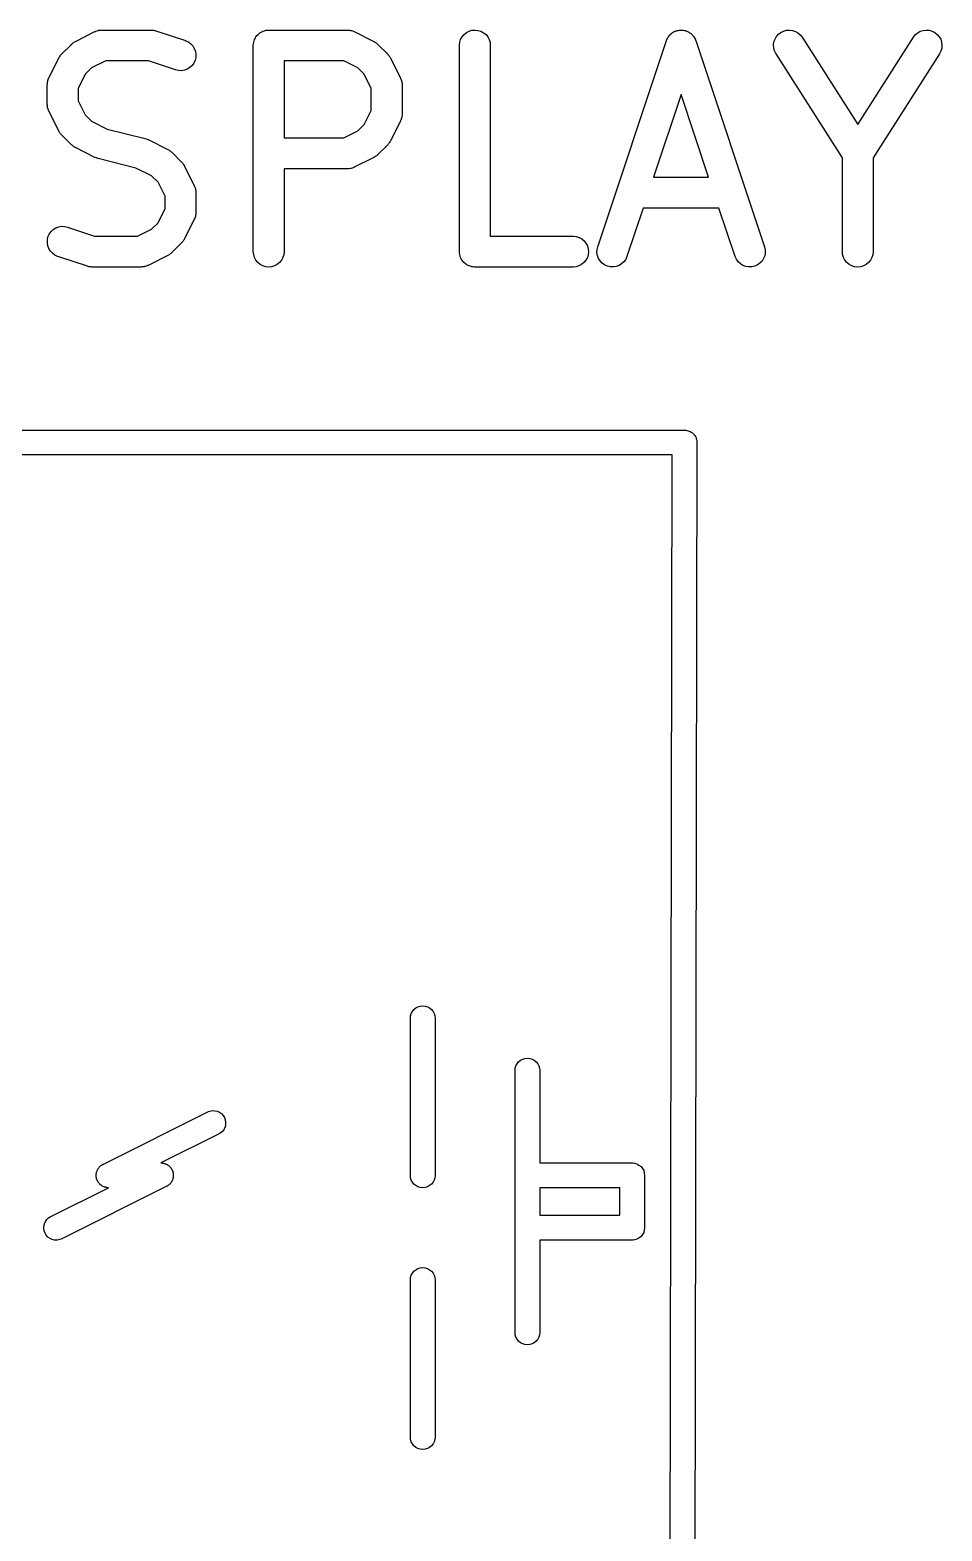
# Model space of a CAD drawing. Extents: x 107.7 to 189.7, y -115.4 to -83.3.
# Drawn here: x 165.26 to 169.68, y -90.64 to -83.36 of the extents above; entities that cross this region are included whole.
import ezdxf

# ---------------------------------------------------------------- set-up
doc = ezdxf.new("R2010")
doc.units = 0
doc.layers.add('BLACK', color=7, linetype='CONTINUOUS')

msp = doc.modelspace()

# ---------------------------------------------------------------- linework, layer by layer
at = {"layer": 'BLACK', "linetype": 'CONTINUOUS'}
for p, q in [((165.479, -83.4117), (165.574, -83.364)), ((165.574, -83.364), (165.575, -83.3636)), ((165.575, -83.3636), (165.577, -83.3628)), ((165.577, -83.3628), (165.579, -83.3618)), ((165.579, -83.3618), (165.584, -83.3603)), ((165.584, -83.3603), (165.589, -83.3585)), ((165.589, -83.3585), (165.591, -83.3582)), ((165.591, -83.3582), (165.593, -83.3576)), ((165.593, -83.3576), (165.598, -83.3571)), ((165.598, -83.3571), (165.603, -83.3563)), ((165.603, -83.3563), (165.606, -83.3563)), ((165.606, -83.3563), (165.608, -83.3561)), ((165.608, -83.3561), (165.846, -83.3561)), ((165.846, -83.3561), (165.847, -83.3561)), ((165.847, -83.3561), (165.851, -83.3566)), ((165.851, -83.3566), (165.855, -83.3567)), ((165.855, -83.3567), (165.858, -83.3574)), ((165.858, -83.3574), (165.862, -83.3578)), ((165.862, -83.3578), (165.866, -83.359)), ((165.866, -83.359), (165.87, -83.36)), ((165.87, -83.36), (166.013, -83.4076)), ((166.348, -83.4016), (166.352, -83.3954)), ((166.352, -83.3954), (166.355, -83.3892)), ((166.355, -83.3888), (166.36, -83.3833)), ((166.355, -83.389), (166.355, -83.3888)), ((166.355, -83.3892), (166.355, -83.389)), ((166.36, -83.3833), (166.365, -83.3779)), ((166.365, -83.3775), (166.37, -83.3732)), ((166.365, -83.3777), (166.365, -83.3775)), ((166.365, -83.3779), (166.365, -83.3777)), ((166.37, -83.3732), (166.376, -83.3687)), ((166.376, -83.3684), (166.383, -83.3651)), ((166.376, -83.3685), (166.376, -83.3684)), ((166.376, -83.3687), (166.376, -83.3685)), ((166.383, -83.3651), (166.389, -83.3618)), ((166.389, -83.3616), (166.396, -83.3596)), ((166.389, -83.3617), (166.389, -83.3616)), ((166.389, -83.3618), (166.389, -83.3617)), ((166.396, -83.3596), (166.403, -83.3576)), ((166.403, -83.3575), (166.41, -83.3568)), ((166.403, -83.3576), (166.403, -83.3575)), ((166.403, -83.3575), (166.403, -83.3575)), ((166.41, -83.3568), (166.417, -83.3561)), ((166.417, -83.3561), (166.798, -83.3561)), ((166.798, -83.3561), (166.799, -83.3561)), ((166.799, -83.3561), (166.802, -83.3564)), ((166.802, -83.3564), (166.804, -83.3563)), ((166.804, -83.3563), (166.809, -83.3572)), ((166.809, -83.3572), (166.814, -83.3578)), ((166.814, -83.3578), (166.816, -83.3584)), ((166.816, -83.3584), (166.818, -83.3588)), ((166.818, -83.3588), (166.823, -83.3606)), ((166.823, -83.3606), (166.828, -83.3622)), ((166.828, -83.3622), (166.83, -83.3633)), ((166.83, -83.3633), (166.832, -83.364)), ((166.832, -83.364), (166.927, -83.4117)), ((167.348, -83.4016), (167.355, -83.3888)), ((167.355, -83.3888), (167.365, -83.3775)), ((167.365, -83.3775), (167.376, -83.3684)), ((167.376, -83.3684), (167.389, -83.3616)), ((167.389, -83.3616), (167.403, -83.3575)), ((167.403, -83.3575), (167.418, -83.3561)), ((167.418, -83.3561), (167.432, -83.3577)), ((167.432, -83.3577), (167.446, -83.362)), ((167.446, -83.362), (167.459, -83.369)), ((167.459, -83.369), (167.471, -83.3783)), ((167.471, -83.3783), (167.48, -83.3896)), ((167.48, -83.3896), (167.487, -83.4025)), ((168.351, -83.3969), (168.352, -83.3951)), ((168.352, -83.3951), (168.353, -83.3931)), ((168.353, -83.3931), (168.356, -83.3889)), ((168.356, -83.3889), (168.359, -83.3846)), ((168.359, -83.3846), (168.36, -83.383)), ((168.36, -83.383), (168.361, -83.3813)), ((168.361, -83.3813), (168.365, -83.3778)), ((168.365, -83.3778), (168.369, -83.374)), ((168.369, -83.374), (168.37, -83.3728)), ((168.37, -83.3728), (168.372, -83.3714)), ((168.372, -83.3714), (168.376, -83.3686)), ((168.376, -83.3686), (168.381, -83.3657)), ((168.381, -83.3657), (168.383, -83.3648)), ((168.383, -83.3648), (168.385, -83.3637)), ((168.385, -83.3637), (168.389, -83.3619)), ((168.389, -83.3619), (168.394, -83.3598)), ((168.394, -83.3598), (168.396, -83.3594)), ((168.396, -83.3594), (168.398, -83.3586)), ((168.398, -83.3586), (168.403, -83.3578)), ((168.403, -83.3578), (168.408, -83.3567)), ((168.408, -83.3567), (168.411, -83.3566)), ((168.411, -83.3566), (168.413, -83.3563)), ((168.413, -83.3563), (168.418, -83.3565)), ((168.418, -83.3565), (168.423, -83.3563)), ((168.423, -83.3563), (168.425, -83.3567)), ((168.425, -83.3567), (168.427, -83.3568)), ((168.427, -83.3568), (168.432, -83.358)), ((168.432, -83.358), (168.437, -83.3589)), ((168.437, -83.3589), (168.439, -83.3597)), ((168.439, -83.3597), (168.442, -83.3601)), ((168.442, -83.3601), (168.446, -83.3623)), ((168.446, -83.3623), (168.451, -83.3642)), ((168.451, -83.3642), (168.453, -83.3653)), ((168.453, -83.3653), (168.455, -83.3662)), ((168.455, -83.3662), (168.459, -83.3692)), ((168.459, -83.3692), (168.464, -83.372)), ((168.464, -83.372), (168.465, -83.3735)), ((168.465, -83.3735), (168.467, -83.3747)), ((168.467, -83.3747), (168.47, -83.3785)), ((168.47, -83.3785), (168.474, -83.3821)), ((168.474, -83.3821), (168.475, -83.3838)), ((168.475, -83.3838), (168.477, -83.3854)), ((168.477, -83.3854), (168.48, -83.3898)), ((168.48, -83.3898), (168.483, -83.394)), ((168.483, -83.394), (168.483, -83.396)), ((168.873, -83.4002), (168.88, -83.3875)), ((168.88, -83.3875), (168.89, -83.3765)), ((168.89, -83.3765), (168.901, -83.3676)), ((168.901, -83.3676), (168.914, -83.3611)), ((168.914, -83.3611), (168.929, -83.3572)), ((168.929, -83.3572), (168.943, -83.3562)), ((168.943, -83.3562), (168.958, -83.358)), ((168.958, -83.358), (168.972, -83.3626)), ((168.972, -83.3626), (168.984, -83.3698)), ((168.984, -83.3698), (168.995, -83.3793)), ((168.995, -83.3793), (169.004, -83.3909)), ((169.004, -83.3909), (169.275, -83.8152)), ((169.275, -83.8152), (169.545, -83.3909)), ((169.545, -83.39), (169.554, -83.3786)), ((169.545, -83.3909), (169.545, -83.39)), ((169.554, -83.3786), (169.566, -83.3692)), ((169.566, -83.3692), (169.578, -83.3622)), ((169.578, -83.3622), (169.592, -83.3577)), ((169.592, -83.3577), (169.607, -83.3561)), ((169.607, -83.3561), (169.621, -83.3574)), ((169.621, -83.3574), (169.636, -83.3614)), ((169.636, -83.3614), (169.649, -83.3681)), ((169.649, -83.3681), (169.66, -83.3772)), ((169.66, -83.3772), (169.669, -83.3884)), ((169.669, -83.3884), (169.677, -83.4012)), ((165.412, -83.4733), (165.46, -83.4257)), ((165.46, -83.425), (165.464, -83.4224)), ((165.46, -83.4257), (165.46, -83.425)), ((165.464, -83.4224), (165.467, -83.4195)), ((165.467, -83.4195), (165.469, -83.4178)), ((165.469, -83.4178), (165.472, -83.4158)), ((165.472, -83.4158), (165.475, -83.4139)), ((165.475, -83.4139), (165.479, -83.4117)), ((166.013, -83.4076), (166.014, -83.4079)), ((166.014, -83.4079), (166.027, -83.4141)), ((166.027, -83.4141), (166.039, -83.4227)), ((166.039, -83.4227), (166.049, -83.4334)), ((166.049, -83.4334), (166.056, -83.4459)), ((166.056, -83.4459), (166.061, -83.4596)), ((166.061, -83.4596), (166.064, -83.4741)), ((166.342, -83.4301), (166.343, -83.423)), ((166.342, -83.4306), (166.342, -83.4301)), ((166.342, -83.4311), (166.342, -83.4306)), ((166.342, -83.4306), (166.342, -83.4306)), ((166.342, -83.4306), (166.342, -83.4306)), ((166.342, -84.4311), (166.342, -83.4311)), ((166.343, -83.423), (166.344, -83.416)), ((166.344, -83.4155), (166.346, -83.4088)), ((166.344, -83.4158), (166.344, -83.4155)), ((166.344, -83.416), (166.344, -83.4158)), ((166.346, -83.4088), (166.348, -83.4021)), ((166.348, -83.4018), (166.348, -83.4016)), ((166.348, -83.4021), (166.348, -83.4018)), ((166.927, -83.4117), (166.928, -83.4121)), ((166.928, -83.4121), (166.932, -83.4144)), ((166.932, -83.4144), (166.935, -83.4164)), ((166.935, -83.4164), (166.938, -83.4184)), ((166.938, -83.4184), (166.94, -83.4201)), ((166.94, -83.4201), (166.943, -83.423)), ((166.943, -83.423), (166.947, -83.4257)), ((166.947, -83.4257), (166.994, -83.4733)), ((167.342, -83.4301), (167.344, -83.4155)), ((167.342, -83.4311), (167.342, -83.4301)), ((167.342, -84.4311), (167.342, -83.4311)), ((167.344, -83.4155), (167.348, -83.4016)), ((167.487, -83.4025), (167.491, -83.4166)), ((167.491, -83.4166), (167.492, -83.4311)), ((167.492, -83.4311), (167.492, -84.3561)), ((168.013, -84.4074), (168.346, -83.4074)), ((168.346, -83.4074), (168.347, -83.4064)), ((168.347, -83.4064), (168.349, -83.4017)), ((168.349, -83.4017), (168.351, -83.3969)), ((168.483, -83.396), (168.485, -83.3978)), ((168.485, -83.3978), (168.486, -83.4027)), ((168.486, -83.4027), (168.489, -83.4074)), ((168.489, -83.4074), (168.822, -84.4074)), ((168.866, -83.4286), (168.868, -83.4141)), ((168.867, -83.4432), (168.866, -83.4286)), ((168.871, -83.4574), (168.867, -83.4432)), ((168.868, -83.4141), (168.873, -83.4002)), ((168.877, -83.4705), (168.871, -83.4574)), ((169.678, -83.4583), (169.671, -83.4714)), ((169.677, -83.4012), (169.681, -83.4151)), ((169.682, -83.4442), (169.678, -83.4583)), ((169.681, -83.4151), (169.683, -83.4297)), ((169.683, -83.4297), (169.682, -83.4442)), ((165.35, -83.5881), (165.398, -83.4928)), ((165.398, -83.4919), (165.401, -83.4884)), ((165.398, -83.4928), (165.398, -83.4919)), ((165.401, -83.4884), (165.403, -83.4846)), ((165.403, -83.4846), (165.405, -83.4822)), ((165.405, -83.4822), (165.406, -83.4796)), ((165.406, -83.4796), (165.409, -83.4766)), ((165.409, -83.4766), (165.412, -83.4733)), ((165.557, -83.5404), (165.527, -83.5708)), ((165.626, -83.5061), (165.557, -83.5404)), ((165.834, -83.5061), (165.626, -83.5061)), ((165.965, -83.5499), (165.834, -83.5061)), ((166.035, -83.5382), (166.022, -83.5459)), ((166.045, -83.5282), (166.035, -83.5382)), ((166.054, -83.5163), (166.045, -83.5282)), ((166.06, -83.503), (166.054, -83.5163)), ((166.063, -83.4887), (166.06, -83.503)), ((166.064, -83.4741), (166.063, -83.4887)), ((166.492, -83.5061), (166.492, -83.8799)), ((166.781, -83.5061), (166.492, -83.5061)), ((166.849, -83.5404), (166.781, -83.5061)), ((166.88, -83.5708), (166.849, -83.5404)), ((166.994, -83.4733), (166.995, -83.4741)), ((166.995, -83.4741), (166.998, -83.4774)), ((166.998, -83.4774), (167, -83.4804)), ((167, -83.4804), (167.002, -83.4831)), ((167.002, -83.4831), (167.004, -83.4855)), ((167.004, -83.4855), (167.006, -83.4893)), ((167.006, -83.4893), (167.008, -83.4928)), ((167.008, -83.4928), (167.056, -83.5881)), ((168.878, -83.4714), (168.877, -83.4705)), ((169.2, -83.9768), (168.878, -83.4714)), ((169.671, -83.4714), (169.35, -83.9768)), ((165.343, -83.6111), (165.344, -83.606)), ((165.343, -83.6162), (165.343, -83.6111)), ((165.344, -83.606), (165.345, -83.6039)), ((165.345, -83.6017), (165.347, -83.5969)), ((165.345, -83.6039), (165.345, -83.6017)), ((165.347, -83.5969), (165.348, -83.5921)), ((165.348, -83.5921), (165.349, -83.5901)), ((165.349, -83.5901), (165.35, -83.5881)), ((165.527, -83.5708), (165.492, -83.6393)), ((165.979, -83.5532), (165.965, -83.5499)), ((165.994, -83.5536), (165.979, -83.5532)), ((166.008, -83.5511), (165.994, -83.5536)), ((166.022, -83.5459), (166.008, -83.5511)), ((166.914, -83.6393), (166.88, -83.5708)), ((167.056, -83.5881), (167.056, -83.589)), ((167.056, -83.589), (167.057, -83.5911)), ((167.057, -83.5911), (167.058, -83.593)), ((167.058, -83.593), (167.06, -83.5979)), ((167.06, -83.5979), (167.061, -83.6027)), ((167.061, -83.6027), (167.062, -83.6049)), ((167.062, -83.6049), (167.062, -83.607)), ((167.062, -83.607), (167.063, -83.6121)), ((167.063, -83.6121), (167.064, -83.6172)), ((165.342, -83.6206), (165.343, -83.6184)), ((165.342, -83.6216), (165.342, -83.6206)), ((165.342, -83.7168), (165.342, -83.6216)), ((165.343, -83.6184), (165.343, -83.6162)), ((165.492, -83.6393), (165.492, -83.6991)), ((166.914, -83.7468), (166.914, -83.6393)), ((167.064, -83.6172), (167.064, -83.6194)), ((167.064, -83.6194), (167.064, -83.6216)), ((167.064, -83.6216), (167.064, -83.7645)), ((168.417, -83.6683), (168.283, -84.0704)), ((168.551, -84.0704), (168.417, -83.6683)), ((165.343, -83.719), (165.342, -83.7168)), ((165.342, -83.7212), (165.343, -83.719)), ((165.343, -83.7263), (165.342, -83.7212)), ((165.344, -83.7314), (165.343, -83.7263)), ((165.344, -83.7335), (165.344, -83.7314)), ((165.345, -83.7357), (165.344, -83.7335)), ((165.347, -83.7405), (165.345, -83.7357)), ((165.348, -83.7454), (165.347, -83.7405)), ((165.349, -83.7474), (165.348, -83.7454)), ((165.35, -83.7494), (165.349, -83.7474)), ((165.35, -83.7504), (165.35, -83.7494)), ((165.398, -83.8456), (165.35, -83.7504)), ((165.492, -83.6991), (165.527, -83.7677)), ((166.88, -83.8153), (166.914, -83.7468)), ((165.527, -83.7677), (165.557, -83.7981)), ((165.557, -83.7981), (165.634, -83.8366)), ((166.849, -83.8457), (166.88, -83.8153)), ((167.056, -83.798), (167.008, -83.8932)), ((167.057, -83.7959), (167.056, -83.798)), ((167.058, -83.794), (167.057, -83.7959)), ((167.059, -83.7891), (167.058, -83.794)), ((167.061, -83.7843), (167.059, -83.7891)), ((167.062, -83.7801), (167.061, -83.7822)), ((167.061, -83.7822), (167.061, -83.7843)), ((167.063, -83.775), (167.062, -83.7801)), ((167.064, -83.7699), (167.063, -83.775)), ((167.064, -83.7645), (167.064, -83.7655)), ((167.064, -83.7655), (167.064, -83.7677)), ((167.064, -83.7677), (167.064, -83.7699)), ((165.4, -83.8492), (165.398, -83.8456)), ((165.402, -83.8529), (165.4, -83.8492)), ((165.404, -83.8554), (165.402, -83.8529)), ((165.406, -83.858), (165.404, -83.8554)), ((165.409, -83.8611), (165.406, -83.858)), ((165.411, -83.8644), (165.409, -83.8611)), ((165.412, -83.8651), (165.411, -83.8644)), ((165.46, -83.9127), (165.412, -83.8651)), ((165.634, -83.8366), (165.817, -83.8822)), ((165.817, -83.8822), (165.818, -83.8824)), ((165.818, -83.8824), (165.818, -83.8826)), ((165.818, -83.8826), (165.818, -83.8826)), ((165.818, -83.8826), (165.825, -83.8851)), ((165.825, -83.8851), (165.831, -83.8876)), ((165.831, -83.8876), (165.832, -83.8877)), ((165.832, -83.8877), (165.832, -83.8879)), ((165.832, -83.8879), (165.927, -83.9355)), ((166.492, -83.8799), (166.781, -83.8799)), ((166.781, -83.8799), (166.849, -83.8457)), ((167.002, -83.9038), (167, -83.9065)), ((167.004, -83.9014), (167.002, -83.9038)), ((167.005, -83.8977), (167.004, -83.9014)), ((167.008, -83.8942), (167.005, -83.8977)), ((167.008, -83.8932), (167.008, -83.8942)), ((165.463, -83.9154), (165.46, -83.9127)), ((165.466, -83.9183), (165.463, -83.9154)), ((165.468, -83.92), (165.466, -83.9183)), ((165.471, -83.922), (165.468, -83.92)), ((165.475, -83.924), (165.471, -83.922)), ((165.478, -83.9263), (165.475, -83.924)), ((165.479, -83.9268), (165.478, -83.9263)), ((165.574, -83.9744), (165.479, -83.9268)), ((165.575, -83.9745), (165.574, -83.9744)), ((165.575, -83.9747), (165.575, -83.9745)), ((165.581, -83.9771), (165.575, -83.9747)), ((165.588, -83.9796), (165.581, -83.9771)), ((165.927, -83.9355), (165.928, -83.936)), ((165.928, -83.936), (165.932, -83.9382)), ((165.932, -83.9382), (165.935, -83.9402)), ((165.935, -83.9402), (165.938, -83.9422)), ((165.938, -83.9422), (165.94, -83.9439)), ((165.94, -83.9439), (165.943, -83.9469)), ((165.943, -83.9469), (165.947, -83.9495)), ((165.947, -83.9495), (165.994, -83.9971)), ((166.927, -83.9744), (166.832, -84.022)), ((166.931, -83.9722), (166.927, -83.9744)), ((166.934, -83.9702), (166.931, -83.9722)), ((166.937, -83.9683), (166.934, -83.9702)), ((166.939, -83.9666), (166.937, -83.9683)), ((166.943, -83.9637), (166.939, -83.9666)), ((166.946, -83.9611), (166.943, -83.9637)), ((166.947, -83.9604), (166.946, -83.9611)), ((166.994, -83.9127), (166.947, -83.9604)), ((166.997, -83.9095), (166.994, -83.9127)), ((167, -83.9065), (166.997, -83.9095)), ((169.2, -84.4311), (169.2, -83.9768)), ((169.35, -83.9768), (169.35, -84.4311)), ((165.588, -83.9797), (165.588, -83.9796)), ((165.589, -83.9798), (165.588, -83.9797)), ((165.59, -83.9801), (165.589, -83.9798)), ((165.772, -84.0257), (165.59, -83.9801)), ((165.849, -84.0642), (165.772, -84.0257)), ((165.994, -83.9971), (165.995, -83.9979)), ((165.995, -83.9979), (165.998, -84.0012)), ((165.998, -84.0012), (166, -84.0042)), ((166, -84.0042), (166.002, -84.0069)), ((166.002, -84.0069), (166.004, -84.0093)), ((166.004, -84.0093), (166.006, -84.0131)), ((166.006, -84.0131), (166.008, -84.0166)), ((166.008, -84.0166), (166.056, -84.1119)), ((166.798, -84.0299), (166.492, -84.0299)), ((166.492, -84.0299), (166.492, -84.4311)), ((166.801, -84.0297), (166.798, -84.0299)), ((166.803, -84.0298), (166.801, -84.0297)), ((166.808, -84.029), (166.803, -84.0298)), ((166.813, -84.0285), (166.808, -84.029)), ((166.815, -84.0279), (166.813, -84.0285)), ((166.817, -84.0275), (166.815, -84.0279)), ((166.822, -84.0258), (166.817, -84.0275)), ((166.827, -84.0243), (166.822, -84.0258)), ((166.829, -84.0232), (166.827, -84.0243)), ((166.831, -84.0225), (166.829, -84.0232)), ((166.832, -84.022), (166.831, -84.0225)), ((165.88, -84.0946), (165.849, -84.0642)), ((165.914, -84.1631), (165.88, -84.0946)), ((166.056, -84.1119), (166.056, -84.1128)), ((166.056, -84.1128), (166.057, -84.1149)), ((166.057, -84.1149), (166.058, -84.1168)), ((166.058, -84.1168), (166.06, -84.1217)), ((166.06, -84.1217), (166.061, -84.1266)), ((168.283, -84.0704), (168.551, -84.0704)), ((165.914, -84.2229), (165.914, -84.1631)), ((166.061, -84.1266), (166.062, -84.1287)), ((166.062, -84.1287), (166.062, -84.1308)), ((166.062, -84.1308), (166.063, -84.136)), ((166.063, -84.136), (166.064, -84.141)), ((166.064, -84.141), (166.064, -84.1432)), ((166.064, -84.1432), (166.064, -84.1454)), ((166.064, -84.1454), (166.064, -84.2407)), ((165.88, -84.2915), (165.914, -84.2229)), ((166.059, -84.2653), (166.058, -84.2702)), ((166.061, -84.2605), (166.059, -84.2653)), ((166.062, -84.2562), (166.061, -84.2583)), ((166.061, -84.2583), (166.061, -84.2605)), ((166.063, -84.2512), (166.062, -84.2562)), ((166.064, -84.2461), (166.063, -84.2512)), ((166.064, -84.2407), (166.064, -84.2417)), ((166.064, -84.2417), (166.064, -84.2439)), ((166.064, -84.2439), (166.064, -84.2461)), ((168.233, -84.2204), (168.155, -84.4548)), ((168.601, -84.2204), (168.233, -84.2204)), ((168.68, -84.4548), (168.601, -84.2204)), ((165.352, -84.346), (165.361, -84.3341)), ((165.361, -84.3341), (165.372, -84.3241)), ((165.372, -84.3241), (165.384, -84.3163)), ((165.384, -84.3163), (165.398, -84.3111)), ((165.398, -84.3111), (165.412, -84.3087)), ((165.412, -84.3087), (165.427, -84.3091)), ((165.427, -84.3091), (165.441, -84.3124)), ((165.441, -84.3124), (165.572, -84.3561)), ((165.781, -84.3561), (165.849, -84.3219)), ((165.849, -84.3219), (165.88, -84.2915)), ((166.056, -84.2742), (166.008, -84.3694)), ((166.057, -84.2721), (166.056, -84.2742)), ((166.058, -84.2702), (166.057, -84.2721)), ((165.343, -84.3735), (165.346, -84.3593)), ((165.343, -84.3882), (165.343, -84.3735)), ((165.345, -84.4026), (165.343, -84.3882)), ((165.35, -84.4163), (165.345, -84.4026)), ((165.346, -84.3593), (165.352, -84.346)), ((165.572, -84.3561), (165.781, -84.3561)), ((165.994, -84.3889), (165.947, -84.4365)), ((165.997, -84.3857), (165.994, -84.3889)), ((166, -84.3826), (165.997, -84.3857)), ((166.002, -84.38), (166, -84.3826)), ((166.004, -84.3776), (166.002, -84.38)), ((166.005, -84.3739), (166.004, -84.3776)), ((166.008, -84.3704), (166.005, -84.3739)), ((166.008, -84.3694), (166.008, -84.3704)), ((167.492, -84.3561), (167.894, -84.3561)), ((167.894, -84.3561), (167.895, -84.3561)), ((167.895, -84.3561), (167.909, -84.3578)), ((167.909, -84.3578), (167.923, -84.3622)), ((167.923, -84.3622), (167.936, -84.3692)), ((167.936, -84.3692), (167.947, -84.3787)), ((167.947, -84.3787), (167.956, -84.3901)), ((167.956, -84.3901), (167.963, -84.403)), ((167.963, -84.403), (167.967, -84.4171)), ((168.01, -84.4217), (168.013, -84.4074)), ((168.822, -84.4074), (168.822, -84.4084)), ((168.822, -84.4084), (168.825, -84.4227)), ((165.358, -84.4288), (165.35, -84.4163)), ((165.368, -84.4396), (165.358, -84.4288)), ((165.379, -84.4482), (165.368, -84.4396)), ((165.393, -84.4543), (165.379, -84.4482)), ((165.394, -84.4547), (165.393, -84.4543)), ((165.537, -84.5023), (165.394, -84.4547)), ((165.927, -84.4506), (165.832, -84.4982)), ((165.931, -84.4483), (165.927, -84.4506)), ((165.934, -84.4464), (165.931, -84.4483)), ((165.937, -84.4445), (165.934, -84.4464)), ((165.939, -84.4428), (165.937, -84.4445)), ((165.943, -84.4399), (165.939, -84.4428)), ((165.946, -84.4373), (165.943, -84.4399)), ((165.947, -84.4365), (165.946, -84.4373)), ((166.344, -84.4457), (166.342, -84.4311)), ((166.348, -84.4597), (166.344, -84.4457)), ((166.355, -84.4726), (166.348, -84.4597)), ((166.364, -84.484), (166.355, -84.4726)), ((166.375, -84.4933), (166.364, -84.484)), ((166.47, -84.4847), (166.458, -84.4939)), ((166.479, -84.4735), (166.47, -84.4847)), ((166.486, -84.4607), (166.479, -84.4735)), ((166.491, -84.4467), (166.486, -84.4607)), ((166.492, -84.4322), (166.491, -84.4467)), ((166.492, -84.4311), (166.492, -84.4322)), ((167.343, -84.4382), (167.342, -84.4311)), ((167.344, -84.4452), (167.343, -84.4382)), ((167.344, -84.4454), (167.344, -84.4452)), ((167.344, -84.4457), (167.344, -84.4454)), ((167.346, -84.4524), (167.344, -84.4457)), ((167.348, -84.4592), (167.346, -84.4524)), ((167.348, -84.4595), (167.348, -84.4592)), ((167.348, -84.4597), (167.348, -84.4595)), ((167.351, -84.4659), (167.348, -84.4597)), ((167.355, -84.4722), (167.351, -84.4659)), ((167.355, -84.4724), (167.355, -84.4722)), ((167.355, -84.4726), (167.355, -84.4724)), ((167.359, -84.4781), (167.355, -84.4726)), ((167.364, -84.4836), (167.359, -84.4781)), ((167.364, -84.4838), (167.364, -84.4836)), ((167.364, -84.484), (167.364, -84.4838)), ((167.37, -84.4885), (167.364, -84.484)), ((167.946, -84.4843), (167.935, -84.4936)), ((167.956, -84.4731), (167.946, -84.4843)), ((167.963, -84.4602), (167.956, -84.4731)), ((167.967, -84.4462), (167.963, -84.4602)), ((167.967, -84.4171), (167.969, -84.4317)), ((167.969, -84.4317), (167.967, -84.4462)), ((168.009, -84.4363), (168.01, -84.4217)), ((168.012, -84.4507), (168.009, -84.4363)), ((168.017, -84.4644), (168.012, -84.4507)), ((168.025, -84.4769), (168.017, -84.4644)), ((168.035, -84.4875), (168.025, -84.4769)), ((168.046, -84.4961), (168.035, -84.4875)), ((168.14, -84.481), (168.129, -84.4909)), ((168.149, -84.4691), (168.14, -84.481)), ((168.155, -84.4558), (168.149, -84.4691)), ((168.155, -84.4548), (168.155, -84.4558)), ((168.686, -84.4682), (168.68, -84.4548)), ((168.694, -84.4802), (168.686, -84.4682)), ((168.705, -84.4903), (168.694, -84.4802)), ((168.81, -84.4777), (168.799, -84.4882)), ((168.817, -84.4654), (168.81, -84.4777)), ((168.823, -84.4518), (168.817, -84.4654)), ((168.825, -84.4374), (168.823, -84.4518)), ((168.825, -84.4227), (168.825, -84.4374)), ((169.201, -84.4457), (169.2, -84.4311)), ((169.205, -84.4597), (169.201, -84.4457)), ((169.212, -84.4726), (169.205, -84.4597)), ((169.221, -84.484), (169.212, -84.4726)), ((169.233, -84.4933), (169.221, -84.484)), ((169.327, -84.4847), (169.316, -84.4939)), ((169.336, -84.4735), (169.327, -84.4847)), ((169.343, -84.4607), (169.336, -84.4735)), ((169.348, -84.4467), (169.343, -84.4607)), ((169.35, -84.4322), (169.348, -84.4467)), ((169.35, -84.4311), (169.35, -84.4322)), ((165.541, -84.5032), (165.537, -84.5023)), ((165.545, -84.5045), (165.541, -84.5032)), ((165.548, -84.5048), (165.545, -84.5045)), ((165.551, -84.5055), (165.548, -84.5048)), ((165.555, -84.5057), (165.551, -84.5055)), ((165.559, -84.5061), (165.555, -84.5057)), ((165.56, -84.5061), (165.559, -84.5061)), ((165.798, -84.5061), (165.56, -84.5061)), ((165.801, -84.5059), (165.798, -84.5061)), ((165.803, -84.506), (165.801, -84.5059)), ((165.808, -84.5052), (165.803, -84.506)), ((165.813, -84.5047), (165.808, -84.5052)), ((165.815, -84.5041), (165.813, -84.5047)), ((165.817, -84.5037), (165.815, -84.5041)), ((165.822, -84.502), (165.817, -84.5037)), ((165.827, -84.5005), (165.822, -84.502)), ((165.829, -84.4994), (165.827, -84.5005)), ((165.831, -84.4987), (165.829, -84.4994)), ((165.832, -84.4982), (165.831, -84.4987)), ((166.388, -84.5003), (166.375, -84.4933)), ((166.402, -84.5046), (166.388, -84.5003)), ((166.417, -84.5061), (166.402, -84.5046)), ((166.431, -84.5048), (166.417, -84.5061)), ((166.445, -84.5007), (166.431, -84.5048)), ((166.458, -84.4939), (166.445, -84.5007)), ((167.375, -84.493), (167.37, -84.4885)), ((167.375, -84.4931), (167.375, -84.493)), ((167.375, -84.4933), (167.375, -84.4931)), ((167.382, -84.4967), (167.375, -84.4933)), ((167.388, -84.5001), (167.382, -84.4967)), ((167.388, -84.5003), (167.388, -84.5001)), ((167.388, -84.5001), (167.388, -84.5001)), ((167.395, -84.5024), (167.388, -84.5003)), ((167.402, -84.5045), (167.395, -84.5024)), ((167.402, -84.5046), (167.402, -84.5045)), ((167.402, -84.5045), (167.402, -84.5045)), ((167.409, -84.5053), (167.402, -84.5046)), ((167.416, -84.5061), (167.409, -84.5053)), ((167.417, -84.5061), (167.416, -84.5061)), ((167.894, -84.5061), (167.417, -84.5061)), ((167.417, -84.5061), (167.417, -84.5061)), ((167.417, -84.5061), (167.417, -84.5061)), ((167.417, -84.5061), (167.417, -84.5061)), ((167.908, -84.5047), (167.894, -84.5061)), ((167.922, -84.5005), (167.908, -84.5047)), ((167.935, -84.4936), (167.922, -84.5005)), ((168.06, -84.5021), (168.046, -84.4961)), ((168.074, -84.5055), (168.06, -84.5021)), ((168.089, -84.506), (168.074, -84.5055)), ((168.103, -84.5037), (168.089, -84.506)), ((168.117, -84.4986), (168.103, -84.5037)), ((168.129, -84.4909), (168.117, -84.4986)), ((168.717, -84.4981), (168.705, -84.4903)), ((168.731, -84.5034), (168.717, -84.4981)), ((168.745, -84.5059), (168.731, -84.5034)), ((168.76, -84.5056), (168.745, -84.5059)), ((168.774, -84.5024), (168.76, -84.5056)), ((168.787, -84.4966), (168.774, -84.5024)), ((168.799, -84.4882), (168.787, -84.4966)), ((169.245, -84.5003), (169.233, -84.4933)), ((169.259, -84.5046), (169.245, -84.5003)), ((169.274, -84.5061), (169.259, -84.5046)), ((169.289, -84.5048), (169.274, -84.5061)), ((169.303, -84.5007), (169.289, -84.5048)), ((169.316, -84.4939), (169.303, -84.5007)), ((160.055, -85.2978), (168.431, -85.2978)), ((168.431, -85.2978), (168.434, -85.2975)), ((168.434, -85.2975), (168.44, -85.2981)), ((168.44, -85.2981), (168.446, -85.2987)), ((168.446, -85.2987), (168.446, -85.2987)), ((168.446, -85.2987), (168.446, -85.2987)), ((168.446, -85.2987), (168.451, -85.3003)), ((168.451, -85.3003), (168.457, -85.3021)), ((168.457, -85.3021), (168.457, -85.3021)), ((168.457, -85.3021), (168.457, -85.3021)), ((168.457, -85.3021), (168.462, -85.3048)), ((168.462, -85.3048), (168.467, -85.3077)), ((168.467, -85.3077), (168.468, -85.3077)), ((168.468, -85.3077), (168.468, -85.3077)), ((168.468, -85.3077), (168.472, -85.3113)), ((168.472, -85.3113), (168.477, -85.3152)), ((168.477, -85.3152), (168.477, -85.3152)), ((168.477, -85.3152), (168.477, -85.3152)), ((168.477, -85.3152), (168.48, -85.3195)), ((168.48, -85.3195), (168.484, -85.3243)), ((168.494, -85.3608), (168.48, -92.9331)), ((168.484, -85.3243), (168.484, -85.3244)), ((168.484, -85.3244), (168.484, -85.3244)), ((168.484, -85.3244), (168.487, -85.3292)), ((168.487, -85.3292), (168.49, -85.3347)), ((168.49, -85.3347), (168.49, -85.3348)), ((168.49, -85.3348), (168.49, -85.3348)), ((168.49, -85.3348), (168.491, -85.3402)), ((168.491, -85.3402), (168.493, -85.346)), ((168.493, -85.346), (168.493, -85.3461)), ((168.493, -85.3461), (168.493, -85.3461)), ((168.493, -85.3461), (168.494, -85.3518)), ((168.494, -85.3518), (168.494, -85.3578)), ((168.494, -85.3578), (168.494, -85.3608)), ((168.374, -85.4178), (160.112, -85.4178)), ((168.36, -92.9178), (168.374, -85.4178)), ((167.105, -88.14), (167.108, -88.1287)), ((167.108, -88.1287), (167.114, -88.1183)), ((167.114, -88.1183), (167.121, -88.1092)), ((167.121, -88.1092), (167.131, -88.1017)), ((167.131, -88.1017), (167.141, -88.0961)), ((167.141, -88.0961), (167.152, -88.0927)), ((167.152, -88.0927), (167.164, -88.0915)), ((167.164, -88.0915), (167.176, -88.0927)), ((167.176, -88.0927), (167.187, -88.0961)), ((167.187, -88.0961), (167.197, -88.1017)), ((167.197, -88.1017), (167.207, -88.1092)), ((167.207, -88.1092), (167.214, -88.1183)), ((167.214, -88.1183), (167.22, -88.1287)), ((167.22, -88.1287), (167.223, -88.14)), ((167.104, -88.1489), (167.105, -88.14)), ((167.104, -88.9167), (167.104, -88.1489)), ((167.223, -88.14), (167.224, -88.1489)), ((167.224, -88.1489), (167.224, -88.9167)), ((167.649, -88.3501), (167.66, -88.3467)), ((167.66, -88.3467), (167.672, -88.3455)), ((167.672, -88.3455), (167.684, -88.3467)), ((167.684, -88.3467), (167.695, -88.3501)), ((167.612, -88.4029), (167.613, -88.394)), ((167.612, -88.9108), (167.612, -88.4029)), ((167.613, -88.394), (167.616, -88.3827)), ((167.616, -88.3827), (167.622, -88.3723)), ((167.622, -88.3723), (167.629, -88.3632)), ((167.629, -88.3632), (167.639, -88.3557)), ((167.639, -88.3557), (167.649, -88.3501)), ((167.695, -88.3501), (167.705, -88.3557)), ((167.705, -88.3557), (167.715, -88.3632)), ((167.715, -88.3632), (167.722, -88.3723)), ((167.722, -88.3723), (167.728, -88.3827)), ((167.728, -88.3827), (167.731, -88.394)), ((167.731, -88.394), (167.732, -88.4029)), ((167.732, -88.4029), (167.732, -88.8538)), ((165.618, -88.8579), (166.124, -88.6048)), ((166.124, -88.6048), (166.132, -88.6017)), ((166.132, -88.6017), (166.144, -88.5997)), ((166.144, -88.5997), (166.156, -88.6)), ((166.156, -88.6), (166.167, -88.6026)), ((166.167, -88.6026), (166.178, -88.6074)), ((166.178, -88.6074), (166.188, -88.6143)), ((166.188, -88.6143), (166.196, -88.6228)), ((166.196, -88.6228), (166.202, -88.6328)), ((166.202, -88.6328), (166.206, -88.6439)), ((166.177, -88.7121), (165.894, -88.8538)), ((166.185, -88.7074), (166.177, -88.7121)), ((166.194, -88.6993), (166.185, -88.7074)), ((166.2, -88.6897), (166.194, -88.6993)), ((166.205, -88.6789), (166.2, -88.6897)), ((166.208, -88.6673), (166.205, -88.6789)), ((166.206, -88.6439), (166.208, -88.6555)), ((166.208, -88.6555), (166.208, -88.6673)), ((165.617, -88.8581), (165.618, -88.8579)), ((165.894, -88.8538), (165.895, -88.8538)), ((165.895, -88.8538), (165.897, -88.8538)), ((165.897, -88.8538), (165.898, -88.8539)), ((165.898, -88.8539), (165.902, -88.854)), ((165.902, -88.854), (165.904, -88.8545)), ((165.904, -88.8545), (165.906, -88.8547)), ((165.906, -88.8547), (165.909, -88.8558)), ((165.909, -88.8558), (165.913, -88.8566)), ((165.913, -88.8566), (165.915, -88.8575)), ((165.915, -88.8575), (165.917, -88.8581)), ((167.732, -88.8538), (168.177, -88.8538)), ((168.177, -88.8538), (168.18, -88.8535)), ((168.18, -88.8535), (168.183, -88.8538)), ((168.183, -88.8538), (168.183, -88.8538)), ((168.183, -88.8538), (168.192, -88.8547)), ((168.192, -88.8547), (168.203, -88.8581)), ((165.58, -88.9063), (165.581, -88.9042)), ((165.58, -88.91), (165.58, -88.9063)), ((165.58, -88.9138), (165.58, -88.91)), ((165.58, -88.9159), (165.58, -88.9138)), ((165.58, -88.9181), (165.58, -88.9159)), ((165.58, -88.9218), (165.58, -88.9181)), ((165.581, -88.9256), (165.58, -88.9218)), ((165.581, -88.902), (165.582, -88.8984)), ((165.581, -88.9042), (165.581, -88.902)), ((165.581, -88.9276), (165.581, -88.9256)), ((165.582, -88.9297), (165.581, -88.9276)), ((165.582, -88.8984), (165.583, -88.8947)), ((165.583, -88.9332), (165.582, -88.9297)), ((165.583, -88.8947), (165.584, -88.8928)), ((165.584, -88.8907), (165.586, -88.8874)), ((165.584, -88.8928), (165.584, -88.8907)), ((165.586, -88.8874), (165.588, -88.8839)), ((165.588, -88.8839), (165.589, -88.8822)), ((165.589, -88.8822), (165.59, -88.8803)), ((165.59, -88.8803), (165.592, -88.8774)), ((165.592, -88.8774), (165.594, -88.8743)), ((165.594, -88.8743), (165.596, -88.8728)), ((165.596, -88.8728), (165.597, -88.8712)), ((165.597, -88.8712), (165.6, -88.8688)), ((165.6, -88.8688), (165.603, -88.8662)), ((165.603, -88.8662), (165.605, -88.865)), ((165.605, -88.865), (165.607, -88.8637)), ((165.607, -88.8637), (165.61, -88.8619)), ((165.61, -88.8619), (165.611, -88.8615)), ((165.611, -88.8615), (165.612, -88.8605)), ((165.612, -88.8605), (165.617, -88.8581)), ((165.917, -88.8581), (165.92, -88.8599)), ((165.92, -88.8599), (165.924, -88.8614)), ((165.924, -88.8614), (165.926, -88.8627)), ((165.926, -88.8627), (165.927, -88.8637)), ((165.927, -88.8637), (165.93, -88.8661)), ((165.93, -88.8661), (165.934, -88.8683)), ((165.934, -88.8683), (165.935, -88.8698)), ((165.935, -88.8698), (165.937, -88.8712)), ((165.937, -88.8712), (165.939, -88.8741)), ((165.939, -88.8741), (165.942, -88.8768)), ((165.942, -88.8768), (165.943, -88.8786)), ((165.943, -88.8786), (165.944, -88.8803)), ((165.944, -88.8803), (165.946, -88.8837)), ((165.946, -88.8837), (165.948, -88.8868)), ((165.948, -88.8868), (165.949, -88.8888)), ((165.949, -88.8888), (165.95, -88.8907)), ((165.95, -88.8907), (165.951, -88.8944)), ((165.951, -88.8944), (165.952, -88.8979)), ((165.952, -88.9292), (165.951, -88.9329)), ((165.952, -88.8979), (165.953, -88.9)), ((165.953, -88.9256), (165.952, -88.9292)), ((165.953, -88.9), (165.953, -88.902)), ((165.953, -88.902), (165.954, -88.9058)), ((165.954, -88.9213), (165.953, -88.9234)), ((165.953, -88.9234), (165.953, -88.9256)), ((165.954, -88.9058), (165.954, -88.9095)), ((165.954, -88.9095), (165.954, -88.9117)), ((165.954, -88.9117), (165.954, -88.9138)), ((165.954, -88.9138), (165.954, -88.9176)), ((165.954, -88.9176), (165.954, -88.9213)), ((167.105, -88.9256), (167.104, -88.9167)), ((167.108, -88.9369), (167.105, -88.9256)), ((167.223, -88.9256), (167.22, -88.9369)), ((167.224, -88.9167), (167.223, -88.9256)), ((167.612, -88.9138), (167.612, -88.9108)), ((167.612, -88.9167), (167.612, -88.9138)), ((167.612, -89.1648), (167.612, -88.9167)), ((168.203, -88.8581), (168.213, -88.8637)), ((168.213, -88.8637), (168.223, -88.8712)), ((168.223, -88.8712), (168.23, -88.8803)), ((168.23, -88.8803), (168.236, -88.8907)), ((168.236, -88.8907), (168.239, -88.902)), ((168.239, -88.902), (168.24, -88.9138)), ((168.24, -88.9138), (168.24, -88.9167)), ((168.24, -88.9167), (168.24, -89.1649)), ((165.357, -89.1155), (165.64, -88.9738)), ((165.916, -88.9697), (165.41, -89.2228)), ((165.584, -88.9369), (165.583, -88.9332)), ((165.585, -88.9388), (165.584, -88.9369)), ((165.586, -88.9408), (165.585, -88.9388)), ((165.588, -88.944), (165.586, -88.9408)), ((165.59, -88.9473), (165.588, -88.944)), ((165.591, -88.9489), (165.59, -88.9473)), ((165.592, -88.9508), (165.591, -88.9489)), ((165.595, -88.9535), (165.592, -88.9508)), ((165.597, -88.9564), (165.595, -88.9535)), ((165.599, -88.9578), (165.597, -88.9564)), ((165.6, -88.9593), (165.599, -88.9578)), ((165.604, -88.9615), (165.6, -88.9593)), ((165.607, -88.9639), (165.604, -88.9615)), ((165.608, -88.9649), (165.607, -88.9639)), ((165.61, -88.9662), (165.608, -88.9649)), ((165.614, -88.9677), (165.61, -88.9662)), ((165.617, -88.9695), (165.614, -88.9677)), ((165.619, -88.9701), (165.617, -88.9695)), ((165.621, -88.971), (165.619, -88.9701)), ((165.625, -88.9718), (165.621, -88.971)), ((165.628, -88.9729), (165.625, -88.9718)), ((165.63, -88.9731), (165.628, -88.9729)), ((165.632, -88.9736), (165.63, -88.9731)), ((165.636, -88.9737), (165.632, -88.9736)), ((165.637, -88.9738), (165.636, -88.9737)), ((165.639, -88.9738), (165.637, -88.9738)), ((165.64, -88.9738), (165.639, -88.9738)), ((165.917, -88.9695), (165.916, -88.9697)), ((165.922, -88.9671), (165.917, -88.9695)), ((165.923, -88.9661), (165.922, -88.9671)), ((165.924, -88.9657), (165.923, -88.9661)), ((165.927, -88.9639), (165.924, -88.9657)), ((165.929, -88.9626), (165.927, -88.9639)), ((165.931, -88.9614), (165.929, -88.9626)), ((165.934, -88.9588), (165.931, -88.9614)), ((165.937, -88.9564), (165.934, -88.9588)), ((165.938, -88.9548), (165.937, -88.9564)), ((165.94, -88.9533), (165.938, -88.9548)), ((165.942, -88.9502), (165.94, -88.9533)), ((165.944, -88.9473), (165.942, -88.9502)), ((165.945, -88.9454), (165.944, -88.9473)), ((165.946, -88.9437), (165.945, -88.9454)), ((165.948, -88.9402), (165.946, -88.9437)), ((165.95, -88.9369), (165.948, -88.9402)), ((165.951, -88.9329), (165.95, -88.9348)), ((165.95, -88.9348), (165.95, -88.9369)), ((167.114, -88.9473), (167.108, -88.9369)), ((167.121, -88.9564), (167.114, -88.9473)), ((167.131, -88.9639), (167.121, -88.9564)), ((167.141, -88.9695), (167.131, -88.9639)), ((167.152, -88.9729), (167.141, -88.9695)), ((167.164, -88.9741), (167.152, -88.9729)), ((167.176, -88.9729), (167.164, -88.9741)), ((167.187, -88.9695), (167.176, -88.9729)), ((167.197, -88.9639), (167.187, -88.9695)), ((167.207, -88.9564), (167.197, -88.9639)), ((167.214, -88.9473), (167.207, -88.9564)), ((167.22, -88.9369), (167.214, -88.9473)), ((167.732, -88.9738), (167.732, -89.1078)), ((168.12, -88.9738), (167.732, -88.9738)), ((168.12, -89.1078), (168.12, -88.9738)), ((165.326, -89.1603), (165.329, -89.1487)), ((165.329, -89.1487), (165.334, -89.1379)), ((165.334, -89.1379), (165.34, -89.1283)), ((165.34, -89.1283), (165.349, -89.1202)), ((165.349, -89.1202), (165.357, -89.1155)), ((167.732, -89.1078), (168.12, -89.1078)), ((165.326, -89.1721), (165.326, -89.1603)), ((165.328, -89.1837), (165.326, -89.1721)), ((165.332, -89.1948), (165.328, -89.1837)), ((165.338, -89.2048), (165.332, -89.1948)), ((165.346, -89.2133), (165.338, -89.2048)), ((165.356, -89.2202), (165.346, -89.2133)), ((165.367, -89.225), (165.356, -89.2202)), ((167.612, -89.1678), (167.612, -89.1648)), ((167.612, -89.1708), (167.612, -89.1678)), ((167.612, -89.6787), (167.612, -89.1708)), ((168.213, -89.2179), (168.203, -89.2235)), ((168.223, -89.2104), (168.213, -89.2179)), ((168.23, -89.2013), (168.223, -89.2104)), ((168.236, -89.1909), (168.23, -89.2013)), ((168.239, -89.1796), (168.236, -89.1909)), ((168.24, -89.1678), (168.239, -89.1796)), ((168.24, -89.1649), (168.24, -89.1678)), ((165.378, -89.2276), (165.367, -89.225)), ((165.39, -89.2279), (165.378, -89.2276)), ((165.402, -89.2259), (165.39, -89.2279)), ((165.41, -89.2228), (165.402, -89.2259)), ((168.177, -89.2278), (167.732, -89.2278)), ((167.732, -89.2278), (167.732, -89.6787)), ((168.18, -89.2281), (168.177, -89.2278)), ((168.185, -89.2276), (168.18, -89.2281)), ((168.192, -89.2269), (168.185, -89.2276)), ((168.203, -89.2235), (168.192, -89.2269)), ((167.131, -89.3717), (167.141, -89.3661)), ((167.141, -89.3661), (167.152, -89.3627)), ((167.152, -89.3627), (167.164, -89.3615)), ((167.164, -89.3615), (167.176, -89.3627)), ((167.176, -89.3627), (167.187, -89.3661)), ((167.187, -89.3661), (167.197, -89.3717)), ((167.104, -89.4189), (167.105, -89.41)), ((167.104, -90.1867), (167.104, -89.4189)), ((167.105, -89.41), (167.108, -89.3987)), ((167.108, -89.3987), (167.114, -89.3883)), ((167.114, -89.3883), (167.121, -89.3792)), ((167.121, -89.3792), (167.131, -89.3717)), ((167.197, -89.3717), (167.207, -89.3792)), ((167.207, -89.3792), (167.214, -89.3883)), ((167.214, -89.3883), (167.22, -89.3987)), ((167.22, -89.3987), (167.223, -89.41)), ((167.223, -89.41), (167.224, -89.4189)), ((167.224, -89.4189), (167.224, -90.1867)), ((167.613, -89.6876), (167.612, -89.6787)), ((167.616, -89.6989), (167.613, -89.6876)), ((167.622, -89.7093), (167.616, -89.6989)), ((167.629, -89.7184), (167.622, -89.7093)), ((167.639, -89.7259), (167.629, -89.7184)), ((167.649, -89.7315), (167.639, -89.7259)), ((167.66, -89.7349), (167.649, -89.7315)), ((167.695, -89.7315), (167.684, -89.7349)), ((167.705, -89.7259), (167.695, -89.7315)), ((167.715, -89.7184), (167.705, -89.7259)), ((167.722, -89.7093), (167.715, -89.7184)), ((167.728, -89.6989), (167.722, -89.7093)), ((167.731, -89.6876), (167.728, -89.6989)), ((167.732, -89.6787), (167.731, -89.6876)), ((167.672, -89.7361), (167.66, -89.7349)), ((167.684, -89.7349), (167.672, -89.7361)), ((167.105, -90.1956), (167.104, -90.1867)), ((167.108, -90.2069), (167.105, -90.1956)), ((167.114, -90.2173), (167.108, -90.2069)), ((167.121, -90.2264), (167.114, -90.2173)), ((167.131, -90.2339), (167.121, -90.2264)), ((167.141, -90.2395), (167.131, -90.2339)), ((167.152, -90.2429), (167.141, -90.2395)), ((167.187, -90.2395), (167.176, -90.2429)), ((167.197, -90.2339), (167.187, -90.2395)), ((167.207, -90.2264), (167.197, -90.2339)), ((167.214, -90.2173), (167.207, -90.2264)), ((167.22, -90.2069), (167.214, -90.2173)), ((167.223, -90.1956), (167.22, -90.2069)), ((167.224, -90.1867), (167.223, -90.1956)), ((167.164, -90.2441), (167.152, -90.2429)), ((167.176, -90.2429), (167.164, -90.2441))]:
    msp.add_line(p, q, dxfattribs=at)

doc.saveas('drawing.dxf')
